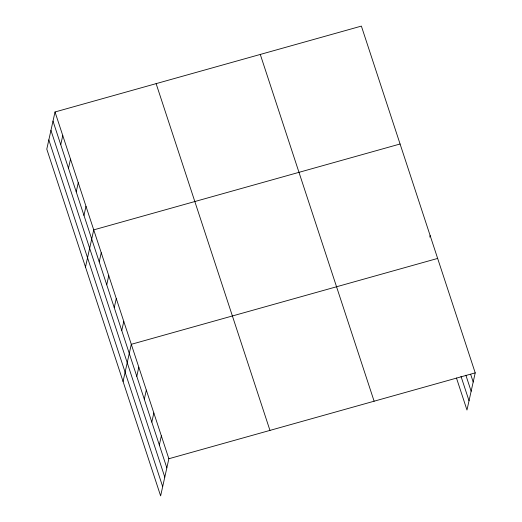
<?xml version="1.0" encoding="UTF-8"?>
<svg xmlns="http://www.w3.org/2000/svg" width="522" height="522" viewBox="0 0 522 522"><rect width="100%" height="100%" fill="white"/><g stroke="black" fill="none" stroke-linecap="round" stroke-linejoin="round"><path stroke-width="0.78" d="M55.025 111.976L46.784 149.135L160.626 495.9L168.86 458.74L55.025 111.976L361.374 26.1L475.216 372.865L466.975 410.024L456.456 377.98M60.741 144.692L62.764 135.557M68.48 168.273L70.509 159.138M76.225 191.855L78.248 182.72M83.964 215.429L85.986 206.294M85.491 267.036L93.732 229.876L400.08 144M99.219 261.9L101.242 252.765M106.729 284.784L108.759 275.649M114.246 307.673L116.269 298.538M121.756 330.556L123.779 321.421M123.055 381.471L131.296 344.311L437.645 258.429M136.784 376.329L138.806 367.194M144.294 399.219L146.323 390.084M151.811 422.102L153.833 412.967M159.321 444.992L161.35 435.857M429.795 237.066L430.135 235.546M168.86 458.74L475.216 372.865M470.681 374.372L473.186 382M465.878 375.227L471.138 391.246M461.011 376.362L469.024 400.772M260.282 54.438L374.117 401.203M156.124 83.637L269.959 430.402M53.003 121.111L166.838 467.875M50.947 130.363L164.789 477.121M48.84 139.889L162.675 486.654"/></g></svg>
